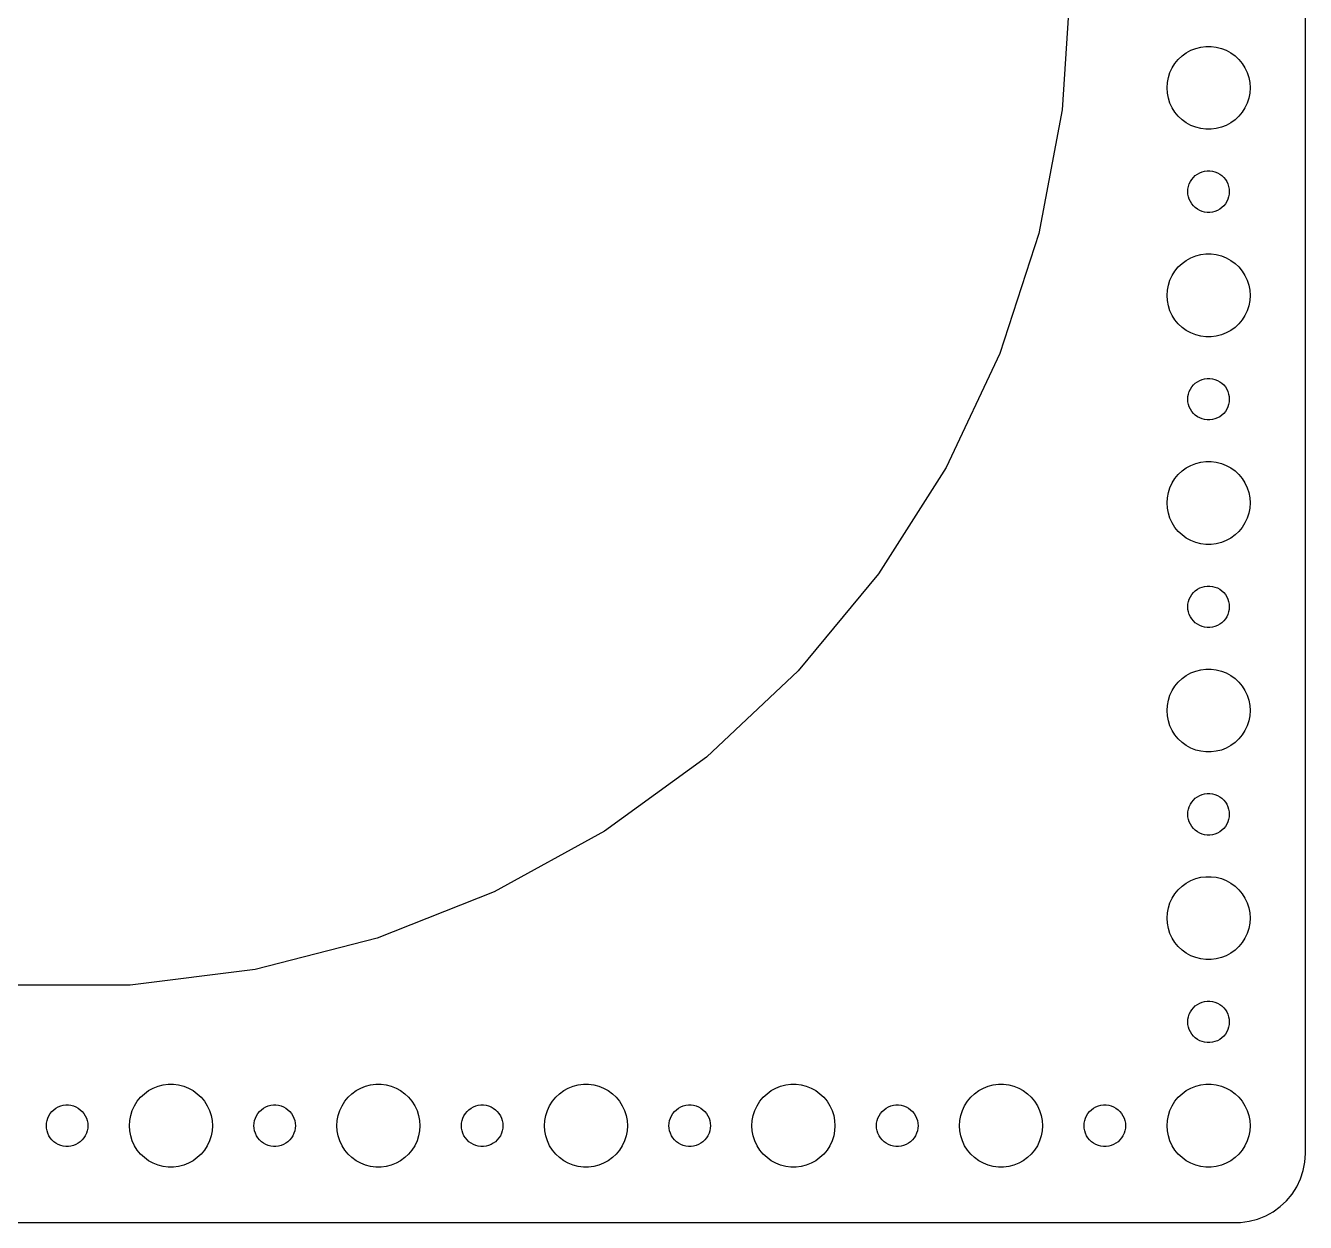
# Model space of a CAD drawing. Header units: metres. Extents: x -90 to 90, y -89 to 89.
# Drawn here: x -3 to 89.5, y -89.5 to -3 of the extents above; entities that cross this region are included whole.
import ezdxf

# ---------------------------------------------------------------- set-up
doc = ezdxf.new("R2010")
doc.units = ezdxf.units.M

msp = doc.modelspace()

# ---------------------------------------------------------------- linework, layer by layer
for p, q in [((89.5, -84.5), (89.5, 84.5)), ((72.5, 0), (71.9283, -9.08665)), ((81.573, -4.64682), (81.9379, -4.55313)), ((81.9379, -4.55313), (82.3116, -4.50591)), ((82.3116, -4.50591), (82.6884, -4.50591)), ((82.6884, -4.50591), (83.0621, -4.55313)), ((83.0621, -4.55313), (83.427, -4.64682)), ((80.073, -5.73663), (80.3131, -5.44635)), ((80.3131, -5.44635), (80.5877, -5.18845)), ((80.5877, -5.18845), (80.8925, -4.96701)), ((80.8925, -4.96701), (81.2227, -4.78551)), ((81.2227, -4.78551), (81.573, -4.64682)), ((83.427, -4.64682), (83.7773, -4.78551)), ((83.7773, -4.78551), (84.1075, -4.96701)), ((84.1075, -4.96701), (84.4123, -5.18845)), ((84.4123, -5.18845), (84.6869, -5.44635)), ((84.6869, -5.44635), (84.927, -5.73663)), ((79.5943, -6.75392), (79.7107, -6.39561)), ((79.7107, -6.39561), (79.8711, -6.05473)), ((79.8711, -6.05473), (80.073, -5.73663)), ((84.927, -5.73663), (85.1289, -6.05473)), ((85.1289, -6.05473), (85.2893, -6.39561)), ((85.2893, -6.39561), (85.4057, -6.75392)), ((79.5, -7.5), (79.5237, -7.12399)), ((79.5237, -7.12399), (79.5943, -6.75392)), ((85.4057, -6.75392), (85.4763, -7.12399)), ((85.4763, -7.12399), (85.5, -7.5)), ((79.5237, -7.87599), (79.5, -7.5)), ((79.5943, -8.24606), (79.5237, -7.87599)), ((79.7107, -8.60437), (79.5943, -8.24606)), ((85.4057, -8.24606), (85.2893, -8.60437)), ((85.4763, -7.87599), (85.4057, -8.24606)), ((85.5, -7.5), (85.4763, -7.87599)), ((71.9283, -9.08665), (70.2223, -18.03)), ((79.8711, -8.94525), (79.7107, -8.60437)), ((80.073, -9.26335), (79.8711, -8.94525)), ((85.1289, -8.94525), (84.927, -9.26335)), ((85.2893, -8.60437), (85.1289, -8.94525)), ((80.3131, -9.55363), (80.073, -9.26335)), ((80.5877, -9.81154), (80.3131, -9.55363)), ((80.8925, -10.033), (80.5877, -9.81154)), ((81.2227, -10.2145), (80.8925, -10.033)), ((84.1075, -10.033), (83.7773, -10.2145)), ((84.4123, -9.81154), (84.1075, -10.033)), ((84.6869, -9.55363), (84.4123, -9.81154)), ((84.927, -9.26335), (84.6869, -9.55363)), ((81.573, -10.3532), (81.2227, -10.2145)), ((81.9379, -10.4469), (81.573, -10.3532)), ((82.3116, -10.4941), (81.9379, -10.4469)), ((82.6884, -10.4941), (82.3116, -10.4941)), ((83.0621, -10.4469), (82.6884, -10.4941)), ((83.427, -10.3532), (83.0621, -10.4469)), ((83.7773, -10.2145), (83.427, -10.3532)), ((81.4065, -13.9732), (81.5439, -13.8442)), ((81.5439, -13.8442), (81.6963, -13.7335)), ((81.6963, -13.7335), (81.8613, -13.6427)), ((81.8613, -13.6427), (82.0365, -13.5734)), ((82.0365, -13.5734), (82.2189, -13.5266)), ((82.2189, -13.5266), (82.4058, -13.5029)), ((82.4058, -13.5029), (82.5942, -13.5029)), ((82.5942, -13.5029), (82.7811, -13.5266)), ((82.7811, -13.5266), (82.9635, -13.5734)), ((82.9635, -13.5734), (83.1387, -13.6427)), ((83.1387, -13.6427), (83.3037, -13.7335)), ((83.3037, -13.7335), (83.4561, -13.8442)), ((83.4561, -13.8442), (83.5934, -13.9732)), ((81.0118, -14.812), (81.0471, -14.627)), ((81.0471, -14.627), (81.1053, -14.4478)), ((81.1053, -14.4478), (81.1855, -14.2774)), ((81.1855, -14.2774), (81.2865, -14.1183)), ((81.2865, -14.1183), (81.4065, -13.9732)), ((83.5934, -13.9732), (83.7135, -14.1183)), ((83.7135, -14.1183), (83.8145, -14.2774)), ((83.8145, -14.2774), (83.8947, -14.4478)), ((83.8947, -14.4478), (83.9529, -14.627)), ((83.9529, -14.627), (83.9882, -14.812)), ((81, -15), (81.0118, -14.812)), ((81.0118, -15.188), (81, -15)), ((81.0471, -15.373), (81.0118, -15.188)), ((81.1053, -15.5522), (81.0471, -15.373)), ((81.1855, -15.7226), (81.1053, -15.5522)), ((81.2865, -15.8817), (81.1855, -15.7226)), ((83.8145, -15.7226), (83.7135, -15.8817)), ((83.8947, -15.5522), (83.8145, -15.7226)), ((83.9529, -15.373), (83.8947, -15.5522)), ((83.9882, -15.188), (83.9529, -15.373)), ((83.9882, -14.812), (84, -15)), ((84, -15), (83.9882, -15.188)), ((81.4065, -16.0268), (81.2865, -15.8817)), ((81.5439, -16.1558), (81.4065, -16.0268)), ((81.6963, -16.2665), (81.5439, -16.1558)), ((81.8613, -16.3572), (81.6963, -16.2665)), ((82.0365, -16.4266), (81.8613, -16.3572)), ((82.2189, -16.4734), (82.0365, -16.4266)), ((82.4058, -16.497), (82.2189, -16.4734)), ((82.5942, -16.497), (82.4058, -16.497)), ((82.7811, -16.4734), (82.5942, -16.497)), ((82.9635, -16.4266), (82.7811, -16.4734)), ((83.1387, -16.3572), (82.9635, -16.4266)), ((83.3037, -16.2665), (83.1387, -16.3572)), ((83.4561, -16.1558), (83.3037, -16.2665)), ((83.5934, -16.0268), (83.4561, -16.1558)), ((83.7135, -15.8817), (83.5934, -16.0268)), ((70.2223, -18.03), (67.4088, -26.689)), ((80.3131, -20.4464), (80.5877, -20.1884)), ((80.5877, -20.1884), (80.8925, -19.967)), ((80.8925, -19.967), (81.2227, -19.7855)), ((81.2227, -19.7855), (81.573, -19.6468)), ((81.573, -19.6468), (81.9379, -19.5531)), ((81.9379, -19.5531), (82.3116, -19.5059)), ((82.3116, -19.5059), (82.6884, -19.5059)), ((82.6884, -19.5059), (83.0621, -19.5531)), ((83.0621, -19.5531), (83.427, -19.6468)), ((83.427, -19.6468), (83.7773, -19.7855)), ((83.7773, -19.7855), (84.1075, -19.967)), ((84.1075, -19.967), (84.4123, -20.1884)), ((84.4123, -20.1884), (84.6869, -20.4464)), ((79.7107, -21.3956), (79.8711, -21.0547)), ((79.8711, -21.0547), (80.073, -20.7366)), ((80.073, -20.7366), (80.3131, -20.4464)), ((84.6869, -20.4464), (84.927, -20.7366)), ((84.927, -20.7366), (85.1289, -21.0547)), ((85.1289, -21.0547), (85.2893, -21.3956)), ((79.5, -22.5), (79.5237, -22.124)), ((79.5237, -22.124), (79.5943, -21.7539)), ((79.5943, -21.7539), (79.7107, -21.3956)), ((85.2893, -21.3956), (85.4057, -21.7539)), ((85.4057, -21.7539), (85.4763, -22.124)), ((85.4763, -22.124), (85.5, -22.5)), ((79.5237, -22.876), (79.5, -22.5)), ((79.5943, -23.2461), (79.5237, -22.876)), ((85.4763, -22.876), (85.4057, -23.2461)), ((85.5, -22.5), (85.4763, -22.876)), ((79.7107, -23.6044), (79.5943, -23.2461)), ((79.8711, -23.9453), (79.7107, -23.6044)), ((80.073, -24.2634), (79.8711, -23.9453)), ((85.1289, -23.9453), (84.927, -24.2634)), ((85.2893, -23.6044), (85.1289, -23.9453)), ((85.4057, -23.2461), (85.2893, -23.6044)), ((80.3131, -24.5536), (80.073, -24.2634)), ((80.5877, -24.8115), (80.3131, -24.5536)), ((80.8925, -25.033), (80.5877, -24.8115)), ((84.4123, -24.8115), (84.1075, -25.033)), ((84.6869, -24.5536), (84.4123, -24.8115)), ((84.927, -24.2634), (84.6869, -24.5536)), ((81.2227, -25.2145), (80.8925, -25.033)), ((81.573, -25.3532), (81.2227, -25.2145)), ((81.9379, -25.4469), (81.573, -25.3532)), ((82.3116, -25.4941), (81.9379, -25.4469)), ((82.6884, -25.4941), (82.3116, -25.4941)), ((83.0621, -25.4469), (82.6884, -25.4941)), ((83.427, -25.3532), (83.0621, -25.4469)), ((83.7773, -25.2145), (83.427, -25.3532)), ((84.1075, -25.033), (83.7773, -25.2145)), ((67.4088, -26.689), (63.5322, -34.9271)), ((81.6963, -28.7335), (81.8613, -28.6427)), ((81.8613, -28.6427), (82.0365, -28.5734)), ((82.0365, -28.5734), (82.2189, -28.5266)), ((82.2189, -28.5266), (82.4058, -28.503)), ((82.4058, -28.503), (82.5942, -28.503)), ((82.5942, -28.503), (82.7811, -28.5266)), ((82.7811, -28.5266), (82.9635, -28.5734)), ((82.9635, -28.5734), (83.1387, -28.6427)), ((83.1387, -28.6427), (83.3037, -28.7335)), ((81.0471, -29.627), (81.1053, -29.4478)), ((81.1053, -29.4478), (81.1855, -29.2774)), ((81.1855, -29.2774), (81.2865, -29.1183)), ((81.2865, -29.1183), (81.4065, -28.9732)), ((81.4065, -28.9732), (81.5439, -28.8442)), ((81.5439, -28.8442), (81.6963, -28.7335)), ((83.3037, -28.7335), (83.4561, -28.8442)), ((83.4561, -28.8442), (83.5934, -28.9732)), ((83.5934, -28.9732), (83.7135, -29.1183)), ((83.7135, -29.1183), (83.8145, -29.2774)), ((83.8145, -29.2774), (83.8947, -29.4478)), ((83.8947, -29.4478), (83.9529, -29.627)), ((81, -30), (81.0118, -29.812)), ((81.0118, -30.188), (81, -30)), ((81.0118, -29.812), (81.0471, -29.627)), ((81.0471, -30.373), (81.0118, -30.188)), ((81.1053, -30.5522), (81.0471, -30.373)), ((83.9529, -30.373), (83.8947, -30.5522)), ((83.9529, -29.627), (83.9882, -29.812)), ((83.9882, -30.188), (83.9529, -30.373)), ((83.9882, -29.812), (84, -30)), ((84, -30), (83.9882, -30.188)), ((81.1855, -30.7226), (81.1053, -30.5522)), ((81.2865, -30.8817), (81.1855, -30.7226)), ((81.4065, -31.0268), (81.2865, -30.8817)), ((81.5439, -31.1558), (81.4065, -31.0268)), ((81.6963, -31.2665), (81.5439, -31.1558)), ((81.8613, -31.3572), (81.6963, -31.2665)), ((82.0365, -31.4266), (81.8613, -31.3572)), ((82.2189, -31.4734), (82.0365, -31.4266)), ((82.9635, -31.4266), (82.7811, -31.4734)), ((83.1387, -31.3572), (82.9635, -31.4266)), ((83.3037, -31.2665), (83.1387, -31.3572)), ((83.4561, -31.1558), (83.3037, -31.2665)), ((83.5934, -31.0268), (83.4561, -31.1558)), ((83.7135, -30.8817), (83.5934, -31.0268)), ((83.8145, -30.7226), (83.7135, -30.8817)), ((83.8947, -30.5522), (83.8145, -30.7226)), ((82.4058, -31.497), (82.2189, -31.4734)), ((82.5942, -31.497), (82.4058, -31.497)), ((82.7811, -31.4734), (82.5942, -31.497)), ((63.5322, -34.9271), (58.6537, -42.6144)), ((80.5877, -35.1885), (80.8925, -34.967)), ((80.8925, -34.967), (81.2227, -34.7855)), ((81.2227, -34.7855), (81.573, -34.6468)), ((81.573, -34.6468), (81.9379, -34.5531)), ((81.9379, -34.5531), (82.3116, -34.5059)), ((82.3116, -34.5059), (82.6884, -34.5059)), ((82.6884, -34.5059), (83.0621, -34.5531)), ((83.0621, -34.5531), (83.427, -34.6468)), ((83.427, -34.6468), (83.7773, -34.7855)), ((83.7773, -34.7855), (84.1075, -34.967)), ((84.1075, -34.967), (84.4123, -35.1885)), ((79.7107, -36.3956), (79.8711, -36.0547)), ((79.8711, -36.0547), (80.073, -35.7366)), ((80.073, -35.7366), (80.3131, -35.4464)), ((80.3131, -35.4464), (80.5877, -35.1885)), ((84.4123, -35.1885), (84.6869, -35.4464)), ((84.6869, -35.4464), (84.927, -35.7366)), ((84.927, -35.7366), (85.1289, -36.0547)), ((85.1289, -36.0547), (85.2893, -36.3956)), ((79.5237, -37.124), (79.5943, -36.7539)), ((79.5943, -36.7539), (79.7107, -36.3956)), ((85.2893, -36.3956), (85.4057, -36.7539)), ((85.4057, -36.7539), (85.4763, -37.124)), ((79.5, -37.5), (79.5237, -37.124)), ((79.5237, -37.876), (79.5, -37.5)), ((79.5943, -38.2461), (79.5237, -37.876)), ((85.4763, -37.876), (85.4057, -38.2461)), ((85.4763, -37.124), (85.5, -37.5)), ((85.5, -37.5), (85.4763, -37.876)), ((79.7107, -38.6044), (79.5943, -38.2461)), ((79.8711, -38.9453), (79.7107, -38.6044)), ((85.2893, -38.6044), (85.1289, -38.9453)), ((85.4057, -38.2461), (85.2893, -38.6044)), ((80.073, -39.2634), (79.8711, -38.9453)), ((80.3131, -39.5536), (80.073, -39.2634)), ((80.5877, -39.8115), (80.3131, -39.5536)), ((84.6869, -39.5536), (84.4123, -39.8115)), ((84.927, -39.2634), (84.6869, -39.5536)), ((85.1289, -38.9453), (84.927, -39.2634)), ((80.8925, -40.033), (80.5877, -39.8115)), ((81.2227, -40.2145), (80.8925, -40.033)), ((81.573, -40.3532), (81.2227, -40.2145)), ((81.9379, -40.4469), (81.573, -40.3532)), ((82.3116, -40.4941), (81.9379, -40.4469)), ((82.6884, -40.4941), (82.3116, -40.4941)), ((83.0621, -40.4469), (82.6884, -40.4941)), ((83.427, -40.3532), (83.0621, -40.4469)), ((83.7773, -40.2145), (83.427, -40.3532)), ((84.1075, -40.033), (83.7773, -40.2145)), ((84.4123, -39.8115), (84.1075, -40.033)), ((58.6537, -42.6144), (52.8502, -49.6297)), ((81.1053, -44.4478), (81.1855, -44.2774)), ((81.1855, -44.2774), (81.2865, -44.1183)), ((81.2865, -44.1183), (81.4065, -43.9732)), ((81.4065, -43.9732), (81.5439, -43.8442)), ((81.5439, -43.8442), (81.6963, -43.7335)), ((81.6963, -43.7335), (81.8613, -43.6428)), ((81.8613, -43.6428), (82.0365, -43.5734)), ((82.0365, -43.5734), (82.2189, -43.5266)), ((82.2189, -43.5266), (82.4058, -43.503)), ((82.4058, -43.503), (82.5942, -43.503)), ((82.5942, -43.503), (82.7811, -43.5266)), ((82.7811, -43.5266), (82.9635, -43.5734)), ((82.9635, -43.5734), (83.1387, -43.6428)), ((83.1387, -43.6428), (83.3037, -43.7335)), ((83.3037, -43.7335), (83.4561, -43.8442)), ((83.4561, -43.8442), (83.5934, -43.9732)), ((83.5934, -43.9732), (83.7135, -44.1183)), ((83.7135, -44.1183), (83.8145, -44.2774)), ((83.8145, -44.2774), (83.8947, -44.4478)), ((81, -45), (81.0118, -44.812)), ((81.0118, -45.188), (81, -45)), ((81.0118, -44.812), (81.0471, -44.627)), ((81.0471, -45.373), (81.0118, -45.188)), ((81.0471, -44.627), (81.1053, -44.4478)), ((83.8947, -44.4478), (83.9529, -44.627)), ((83.9529, -44.627), (83.9882, -44.812)), ((83.9882, -45.188), (83.9529, -45.373)), ((83.9882, -44.812), (84, -45)), ((84, -45), (83.9882, -45.188)), ((81.1053, -45.5522), (81.0471, -45.373)), ((81.1855, -45.7226), (81.1053, -45.5522)), ((81.2865, -45.8817), (81.1855, -45.7226)), ((81.4065, -46.0268), (81.2865, -45.8817)), ((81.5439, -46.1558), (81.4065, -46.0268)), ((81.6963, -46.2665), (81.5439, -46.1558)), ((83.4561, -46.1558), (83.3037, -46.2665)), ((83.5934, -46.0268), (83.4561, -46.1558)), ((83.7135, -45.8817), (83.5934, -46.0268)), ((83.8145, -45.7226), (83.7135, -45.8817)), ((83.8947, -45.5522), (83.8145, -45.7226)), ((83.9529, -45.373), (83.8947, -45.5522)), ((81.8613, -46.3572), (81.6963, -46.2665)), ((82.0365, -46.4266), (81.8613, -46.3572)), ((82.2189, -46.4734), (82.0365, -46.4266)), ((82.4058, -46.497), (82.2189, -46.4734)), ((82.5942, -46.497), (82.4058, -46.497)), ((82.7811, -46.4734), (82.5942, -46.497)), ((82.9635, -46.4266), (82.7811, -46.4734)), ((83.1387, -46.3572), (82.9635, -46.4266)), ((83.3037, -46.2665), (83.1387, -46.3572)), ((52.8502, -49.6297), (46.2132, -55.8622)), ((80.8925, -49.967), (81.2227, -49.7855)), ((81.2227, -49.7855), (81.573, -49.6468)), ((81.573, -49.6468), (81.9379, -49.5531)), ((81.9379, -49.5531), (82.3116, -49.5059)), ((82.3116, -49.5059), (82.6884, -49.5059)), ((82.6884, -49.5059), (83.0621, -49.5531)), ((83.0621, -49.5531), (83.427, -49.6468)), ((83.427, -49.6468), (83.7773, -49.7855)), ((83.7773, -49.7855), (84.1075, -49.967)), ((79.8711, -51.0547), (80.073, -50.7366)), ((80.073, -50.7366), (80.3131, -50.4464)), ((80.3131, -50.4464), (80.5877, -50.1885)), ((80.5877, -50.1885), (80.8925, -49.967)), ((84.1075, -49.967), (84.4123, -50.1885)), ((84.4123, -50.1885), (84.6869, -50.4464)), ((84.6869, -50.4464), (84.927, -50.7366)), ((84.927, -50.7366), (85.1289, -51.0547)), ((79.5237, -52.124), (79.5943, -51.7539)), ((79.5943, -51.7539), (79.7107, -51.3956)), ((79.7107, -51.3956), (79.8711, -51.0547)), ((85.1289, -51.0547), (85.2893, -51.3956)), ((85.2893, -51.3956), (85.4057, -51.7539)), ((85.4057, -51.7539), (85.4763, -52.124)), ((79.5, -52.5), (79.5237, -52.124)), ((79.5237, -52.876), (79.5, -52.5)), ((85.4763, -52.124), (85.5, -52.5)), ((85.5, -52.5), (85.4763, -52.876)), ((79.5943, -53.2461), (79.5237, -52.876)), ((79.7107, -53.6044), (79.5943, -53.2461)), ((79.8711, -53.9453), (79.7107, -53.6044)), ((85.2893, -53.6044), (85.1289, -53.9453)), ((85.4057, -53.2461), (85.2893, -53.6044)), ((85.4763, -52.876), (85.4057, -53.2461)), ((80.073, -54.2634), (79.8711, -53.9453)), ((80.3131, -54.5536), (80.073, -54.2634)), ((80.5877, -54.8115), (80.3131, -54.5536)), ((84.6869, -54.5536), (84.4123, -54.8115)), ((84.927, -54.2634), (84.6869, -54.5536)), ((85.1289, -53.9453), (84.927, -54.2634)), ((80.8925, -55.033), (80.5877, -54.8115)), ((81.2227, -55.2145), (80.8925, -55.033)), ((81.573, -55.3532), (81.2227, -55.2145)), ((81.9379, -55.4469), (81.573, -55.3532)), ((82.3116, -55.4941), (81.9379, -55.4469)), ((82.6884, -55.4941), (82.3116, -55.4941)), ((83.0621, -55.4469), (82.6884, -55.4941)), ((83.427, -55.3532), (83.0621, -55.4469)), ((83.7773, -55.2145), (83.427, -55.3532)), ((84.1075, -55.033), (83.7773, -55.2145)), ((84.4123, -54.8115), (84.1075, -55.033)), ((46.2132, -55.8622), (38.8474, -61.2138)), ((81.1855, -59.2774), (81.2865, -59.1183)), ((81.2865, -59.1183), (81.4065, -58.9732)), ((81.4065, -58.9732), (81.5439, -58.8442)), ((81.5439, -58.8442), (81.6963, -58.7335)), ((81.6963, -58.7335), (81.8613, -58.6428)), ((81.8613, -58.6428), (82.0365, -58.5734)), ((82.0365, -58.5734), (82.2189, -58.5266)), ((82.2189, -58.5266), (82.4058, -58.503)), ((82.4058, -58.503), (82.5942, -58.503)), ((82.5942, -58.503), (82.7811, -58.5266)), ((82.7811, -58.5266), (82.9635, -58.5734)), ((82.9635, -58.5734), (83.1387, -58.6428)), ((83.1387, -58.6428), (83.3037, -58.7335)), ((83.3037, -58.7335), (83.4561, -58.8442)), ((83.4561, -58.8442), (83.5934, -58.9732)), ((83.5934, -58.9732), (83.7135, -59.1183)), ((83.7135, -59.1183), (83.8145, -59.2774)), ((81, -60), (81.0118, -59.812)), ((81.0118, -60.188), (81, -60)), ((81.0118, -59.812), (81.0471, -59.627)), ((81.0471, -59.627), (81.1053, -59.4478)), ((81.1053, -59.4478), (81.1855, -59.2774)), ((83.8145, -59.2774), (83.8947, -59.4478)), ((83.8947, -59.4478), (83.9529, -59.627)), ((83.9529, -59.627), (83.9882, -59.812)), ((83.9882, -59.812), (84, -60)), ((84, -60), (83.9882, -60.188)), ((81.0471, -60.373), (81.0118, -60.188)), ((81.1053, -60.5522), (81.0471, -60.373)), ((81.1855, -60.7226), (81.1053, -60.5522)), ((81.2865, -60.8817), (81.1855, -60.7226)), ((81.4065, -61.0268), (81.2865, -60.8817)), ((81.5439, -61.1558), (81.4065, -61.0268)), ((83.5934, -61.0268), (83.4561, -61.1558)), ((83.7135, -60.8817), (83.5934, -61.0268)), ((83.8145, -60.7226), (83.7135, -60.8817)), ((83.8947, -60.5522), (83.8145, -60.7226)), ((83.9529, -60.373), (83.8947, -60.5522)), ((83.9882, -60.188), (83.9529, -60.373)), ((38.8474, -61.2138), (30.869, -65.6)), ((81.6963, -61.2665), (81.5439, -61.1558)), ((81.8613, -61.3572), (81.6963, -61.2665)), ((82.0365, -61.4266), (81.8613, -61.3572)), ((82.2189, -61.4734), (82.0365, -61.4266)), ((82.4058, -61.497), (82.2189, -61.4734)), ((82.5942, -61.497), (82.4058, -61.497)), ((82.7811, -61.4734), (82.5942, -61.497)), ((82.9635, -61.4266), (82.7811, -61.4734)), ((83.1387, -61.3572), (82.9635, -61.4266)), ((83.3037, -61.2665), (83.1387, -61.3572)), ((83.4561, -61.1558), (83.3037, -61.2665)), ((81.2227, -64.7855), (81.573, -64.6468)), ((81.573, -64.6468), (81.9379, -64.5531)), ((81.9379, -64.5531), (82.3116, -64.5059)), ((82.3116, -64.5059), (82.6884, -64.5059)), ((82.6884, -64.5059), (83.0621, -64.5531)), ((83.0621, -64.5531), (83.427, -64.6468)), ((83.427, -64.6468), (83.7773, -64.7855)), ((30.869, -65.6), (22.4037, -68.9516)), ((80.073, -65.7366), (80.3131, -65.4464)), ((80.3131, -65.4464), (80.5877, -65.1885)), ((80.5877, -65.1885), (80.8925, -64.967)), ((80.8925, -64.967), (81.2227, -64.7855)), ((83.7773, -64.7855), (84.1075, -64.967)), ((84.1075, -64.967), (84.4123, -65.1885)), ((84.4123, -65.1885), (84.6869, -65.4464)), ((84.6869, -65.4464), (84.927, -65.7366)), ((79.5943, -66.7539), (79.7107, -66.3956)), ((79.7107, -66.3956), (79.8711, -66.0547)), ((79.8711, -66.0547), (80.073, -65.7366)), ((84.927, -65.7366), (85.1289, -66.0547)), ((85.1289, -66.0547), (85.2893, -66.3956)), ((85.2893, -66.3956), (85.4057, -66.7539)), ((79.5, -67.5), (79.5237, -67.124)), ((79.5237, -67.876), (79.5, -67.5)), ((79.5237, -67.124), (79.5943, -66.7539)), ((85.4057, -66.7539), (85.4763, -67.124)), ((85.4763, -67.124), (85.5, -67.5)), ((85.5, -67.5), (85.4763, -67.876)), ((79.5943, -68.2461), (79.5237, -67.876)), ((79.7107, -68.6044), (79.5943, -68.2461)), ((85.4057, -68.2461), (85.2893, -68.6044)), ((85.4763, -67.876), (85.4057, -68.2461)), ((22.4037, -68.9516), (13.5851, -71.2158)), ((79.8711, -68.9453), (79.7107, -68.6044)), ((80.073, -69.2634), (79.8711, -68.9453)), ((80.3131, -69.5536), (80.073, -69.2634)), ((84.927, -69.2634), (84.6869, -69.5536)), ((85.1289, -68.9453), (84.927, -69.2634)), ((85.2893, -68.6044), (85.1289, -68.9453)), ((80.5877, -69.8115), (80.3131, -69.5536)), ((80.8925, -70.033), (80.5877, -69.8115)), ((81.2227, -70.2145), (80.8925, -70.033)), ((81.573, -70.3532), (81.2227, -70.2145)), ((83.7773, -70.2145), (83.427, -70.3532)), ((84.1075, -70.033), (83.7773, -70.2145)), ((84.4123, -69.8115), (84.1075, -70.033)), ((84.6869, -69.5536), (84.4123, -69.8115)), ((13.5851, -71.2158), (4.55231, -72.3569)), ((81.9379, -70.4469), (81.573, -70.3532)), ((82.3116, -70.4941), (81.9379, -70.4469)), ((82.6884, -70.4941), (82.3116, -70.4941)), ((83.0621, -70.4469), (82.6884, -70.4941)), ((83.427, -70.3532), (83.0621, -70.4469)), ((4.55231, -72.3569), (-4.55231, -72.3569)), ((81.2865, -74.1183), (81.4065, -73.9732)), ((81.4065, -73.9732), (81.5439, -73.8442)), ((81.5439, -73.8442), (81.6963, -73.7335)), ((81.6963, -73.7335), (81.8613, -73.6428)), ((81.8613, -73.6428), (82.0365, -73.5734)), ((82.0365, -73.5734), (82.2189, -73.5266)), ((82.2189, -73.5266), (82.4058, -73.503)), ((82.4058, -73.503), (82.5942, -73.503)), ((82.5942, -73.503), (82.7811, -73.5266)), ((82.7811, -73.5266), (82.9635, -73.5734)), ((82.9635, -73.5734), (83.1387, -73.6428)), ((83.1387, -73.6428), (83.3037, -73.7335)), ((83.3037, -73.7335), (83.4561, -73.8442)), ((83.4561, -73.8442), (83.5934, -73.9732)), ((83.5934, -73.9732), (83.7135, -74.1183)), ((81, -75), (81.0118, -74.812)), ((81.0118, -74.812), (81.0471, -74.627)), ((81.0471, -74.627), (81.1053, -74.4478)), ((81.1053, -74.4478), (81.1855, -74.2774)), ((81.1855, -74.2774), (81.2865, -74.1183)), ((83.7135, -74.1183), (83.8145, -74.2774)), ((83.8145, -74.2774), (83.8947, -74.4478)), ((83.8947, -74.4478), (83.9529, -74.627)), ((83.9529, -74.627), (83.9882, -74.812)), ((83.9882, -74.812), (84, -75)), ((81.0118, -75.188), (81, -75)), ((81.0471, -75.373), (81.0118, -75.188)), ((81.1053, -75.5522), (81.0471, -75.373)), ((81.1855, -75.7226), (81.1053, -75.5522)), ((81.2865, -75.8817), (81.1855, -75.7226)), ((83.8145, -75.7226), (83.7135, -75.8817)), ((83.8947, -75.5522), (83.8145, -75.7226)), ((83.9529, -75.373), (83.8947, -75.5522)), ((83.9882, -75.188), (83.9529, -75.373)), ((84, -75), (83.9882, -75.188)), ((81.4065, -76.0268), (81.2865, -75.8817)), ((81.5439, -76.1558), (81.4065, -76.0268)), ((81.6963, -76.2665), (81.5439, -76.1558)), ((81.8613, -76.3572), (81.6963, -76.2665)), ((82.0365, -76.4266), (81.8613, -76.3572)), ((82.2189, -76.4734), (82.0365, -76.4266)), ((82.4058, -76.497), (82.2189, -76.4734)), ((82.5942, -76.497), (82.4058, -76.497)), ((82.7811, -76.4734), (82.5942, -76.497)), ((82.9635, -76.4266), (82.7811, -76.4734)), ((83.1387, -76.3572), (82.9635, -76.4266)), ((83.3037, -76.2665), (83.1387, -76.3572)), ((83.4561, -76.1558), (83.3037, -76.2665)), ((83.5934, -76.0268), (83.4561, -76.1558)), ((83.7135, -75.8817), (83.5934, -76.0268)), ((6.93785, -79.5531), (7.31161, -79.5059)), ((7.31161, -79.5059), (7.68837, -79.5059)), ((7.68837, -79.5059), (8.06213, -79.5531)), ((21.9379, -79.5531), (22.3116, -79.5059)), ((22.3116, -79.5059), (22.6884, -79.5059)), ((22.6884, -79.5059), (23.0621, -79.5531)), ((36.9379, -79.5531), (37.3116, -79.5059)), ((37.3116, -79.5059), (37.6884, -79.5059)), ((37.6884, -79.5059), (38.0621, -79.5531)), ((51.9379, -79.5531), (52.3116, -79.5059)), ((52.3116, -79.5059), (52.6884, -79.5059)), ((52.6884, -79.5059), (53.0621, -79.5531)), ((66.9379, -79.5531), (67.3116, -79.5059)), ((67.3116, -79.5059), (67.6884, -79.5059)), ((67.6884, -79.5059), (68.0621, -79.5531)), ((81.9379, -79.5531), (82.3116, -79.5059)), ((82.3116, -79.5059), (82.6884, -79.5059)), ((82.6884, -79.5059), (83.0621, -79.5531)), ((5.07294, -80.7366), (5.31308, -80.4464)), ((5.31308, -80.4464), (5.58772, -80.1885)), ((5.58772, -80.1885), (5.89252, -79.967)), ((5.89252, -79.967), (6.22266, -79.7855)), ((6.22266, -79.7855), (6.57294, -79.6468)), ((6.57294, -79.6468), (6.93785, -79.5531)), ((8.06213, -79.5531), (8.42705, -79.6468)), ((8.42705, -79.6468), (8.77733, -79.7855)), ((8.77733, -79.7855), (9.10747, -79.967)), ((9.10747, -79.967), (9.41226, -80.1885)), ((9.41226, -80.1885), (9.6869, -80.4464)), ((9.6869, -80.4464), (9.92705, -80.7366)), ((20.0729, -80.7366), (20.3131, -80.4464)), ((20.3131, -80.4464), (20.5877, -80.1885)), ((20.5877, -80.1885), (20.8925, -79.967)), ((20.8925, -79.967), (21.2227, -79.7855)), ((21.2227, -79.7855), (21.5729, -79.6468)), ((21.5729, -79.6468), (21.9379, -79.5531)), ((23.0621, -79.5531), (23.427, -79.6468)), ((23.427, -79.6468), (23.7773, -79.7855)), ((23.7773, -79.7855), (24.1075, -79.967)), ((24.1075, -79.967), (24.4123, -80.1885)), ((24.4123, -80.1885), (24.6869, -80.4464)), ((24.6869, -80.4464), (24.927, -80.7366)), ((35.0729, -80.7366), (35.3131, -80.4464)), ((35.3131, -80.4464), (35.5877, -80.1885)), ((35.5877, -80.1885), (35.8925, -79.967)), ((35.8925, -79.967), (36.2227, -79.7855)), ((36.2227, -79.7855), (36.5729, -79.6468)), ((36.5729, -79.6468), (36.9379, -79.5531)), ((38.0621, -79.5531), (38.427, -79.6468)), ((38.427, -79.6468), (38.7773, -79.7855)), ((38.7773, -79.7855), (39.1075, -79.967)), ((39.1075, -79.967), (39.4123, -80.1885)), ((39.4123, -80.1885), (39.6869, -80.4464)), ((39.6869, -80.4464), (39.927, -80.7366)), ((50.0729, -80.7366), (50.3131, -80.4464)), ((50.3131, -80.4464), (50.5877, -80.1885)), ((50.5877, -80.1885), (50.8925, -79.967)), ((50.8925, -79.967), (51.2227, -79.7855)), ((51.2227, -79.7855), (51.5729, -79.6468)), ((51.5729, -79.6468), (51.9379, -79.5531)), ((53.0621, -79.5531), (53.427, -79.6468)), ((53.427, -79.6468), (53.7773, -79.7855)), ((53.7773, -79.7855), (54.1075, -79.967)), ((54.1075, -79.967), (54.4123, -80.1885)), ((54.4123, -80.1885), (54.6869, -80.4464)), ((54.6869, -80.4464), (54.927, -80.7366)), ((65.073, -80.7366), (65.3131, -80.4464)), ((65.3131, -80.4464), (65.5877, -80.1885)), ((65.5877, -80.1885), (65.8925, -79.967)), ((65.8925, -79.967), (66.2227, -79.7855)), ((66.2227, -79.7855), (66.573, -79.6468)), ((66.573, -79.6468), (66.9379, -79.5531)), ((68.0621, -79.5531), (68.427, -79.6468)), ((68.427, -79.6468), (68.7773, -79.7855)), ((68.7773, -79.7855), (69.1075, -79.967)), ((69.1075, -79.967), (69.4123, -80.1885)), ((69.4123, -80.1885), (69.6869, -80.4464)), ((69.6869, -80.4464), (69.927, -80.7366)), ((80.073, -80.7366), (80.3131, -80.4464)), ((80.3131, -80.4464), (80.5877, -80.1885)), ((80.5877, -80.1885), (80.8925, -79.967)), ((80.8925, -79.967), (81.2227, -79.7855)), ((81.2227, -79.7855), (81.573, -79.6468)), ((81.573, -79.6468), (81.9379, -79.5531)), ((83.0621, -79.5531), (83.427, -79.6468)), ((83.427, -79.6468), (83.7773, -79.7855)), ((83.7773, -79.7855), (84.1075, -79.967)), ((84.1075, -79.967), (84.4123, -80.1885)), ((84.4123, -80.1885), (84.6869, -80.4464)), ((84.6869, -80.4464), (84.927, -80.7366)), ((-1.09344, -81.4732), (-0.95613, -81.3442)), ((-0.95613, -81.3442), (-0.80373, -81.2335)), ((-0.80373, -81.2335), (-0.63866, -81.1428)), ((-0.63866, -81.1428), (-0.46352, -81.0734)), ((-0.46352, -81.0734), (-0.28107, -81.0266)), ((-0.28107, -81.0266), (-0.09418, -81.003)), ((-0.09418, -81.003), (0.09418, -81.003)), ((0.09418, -81.003), (0.28107, -81.0266)), ((0.28107, -81.0266), (0.46352, -81.0734)), ((0.46352, -81.0734), (0.63866, -81.1428)), ((0.63866, -81.1428), (0.80373, -81.2335)), ((0.80373, -81.2335), (0.95613, -81.3442)), ((0.95613, -81.3442), (1.09344, -81.4732)), ((4.59424, -81.7539), (4.71066, -81.3956)), ((4.71066, -81.3956), (4.87108, -81.0547)), ((4.87108, -81.0547), (5.07294, -80.7366)), ((9.92705, -80.7366), (10.1289, -81.0547)), ((10.1289, -81.0547), (10.2893, -81.3956)), ((10.2893, -81.3956), (10.4057, -81.7539)), ((13.9065, -81.4732), (14.0439, -81.3442)), ((14.0439, -81.3442), (14.1963, -81.2335)), ((14.1963, -81.2335), (14.3613, -81.1428)), ((14.3613, -81.1428), (14.5365, -81.0734)), ((14.5365, -81.0734), (14.7189, -81.0266)), ((14.7189, -81.0266), (14.9058, -81.003)), ((14.9058, -81.003), (15.0942, -81.003)), ((15.0942, -81.003), (15.2811, -81.0266)), ((15.2811, -81.0266), (15.4635, -81.0734)), ((15.4635, -81.0734), (15.6387, -81.1428)), ((15.6387, -81.1428), (15.8037, -81.2335)), ((15.8037, -81.2335), (15.9561, -81.3442)), ((15.9561, -81.3442), (16.0934, -81.4732)), ((19.5942, -81.7539), (19.7107, -81.3956)), ((19.7107, -81.3956), (19.8711, -81.0547)), ((19.8711, -81.0547), (20.0729, -80.7366)), ((24.927, -80.7366), (25.1289, -81.0547)), ((25.1289, -81.0547), (25.2893, -81.3956)), ((25.2893, -81.3956), (25.4057, -81.7539)), ((28.9065, -81.4732), (29.0439, -81.3442)), ((29.0439, -81.3442), (29.1963, -81.2335)), ((29.1963, -81.2335), (29.3613, -81.1428)), ((29.3613, -81.1428), (29.5365, -81.0734)), ((29.5365, -81.0734), (29.7189, -81.0266)), ((29.7189, -81.0266), (29.9058, -81.003)), ((29.9058, -81.003), (30.0942, -81.003)), ((30.0942, -81.003), (30.2811, -81.0266)), ((30.2811, -81.0266), (30.4635, -81.0734)), ((30.4635, -81.0734), (30.6387, -81.1428)), ((30.6387, -81.1428), (30.8037, -81.2335)), ((30.8037, -81.2335), (30.9561, -81.3442)), ((30.9561, -81.3442), (31.0934, -81.4732)), ((34.5942, -81.7539), (34.7107, -81.3956)), ((34.7107, -81.3956), (34.8711, -81.0547)), ((34.8711, -81.0547), (35.0729, -80.7366)), ((39.927, -80.7366), (40.1289, -81.0547)), ((40.1289, -81.0547), (40.2893, -81.3956)), ((40.2893, -81.3956), (40.4057, -81.7539)), ((43.9065, -81.4732), (44.0439, -81.3442)), ((44.0439, -81.3442), (44.1963, -81.2335)), ((44.1963, -81.2335), (44.3613, -81.1428)), ((44.3613, -81.1428), (44.5365, -81.0734)), ((44.5365, -81.0734), (44.7189, -81.0266)), ((44.7189, -81.0266), (44.9058, -81.003)), ((44.9058, -81.003), (45.0942, -81.003)), ((45.0942, -81.003), (45.2811, -81.0266)), ((45.2811, -81.0266), (45.4635, -81.0734)), ((45.4635, -81.0734), (45.6387, -81.1428)), ((45.6387, -81.1428), (45.8037, -81.2335)), ((45.8037, -81.2335), (45.9561, -81.3442)), ((45.9561, -81.3442), (46.0934, -81.4732)), ((49.5942, -81.7539), (49.7107, -81.3956)), ((49.7107, -81.3956), (49.8711, -81.0547)), ((49.8711, -81.0547), (50.0729, -80.7366)), ((54.927, -80.7366), (55.1289, -81.0547)), ((55.1289, -81.0547), (55.2893, -81.3956)), ((55.2893, -81.3956), (55.4057, -81.7539)), ((58.9065, -81.4732), (59.0439, -81.3442)), ((59.0439, -81.3442), (59.1963, -81.2335)), ((59.1963, -81.2335), (59.3613, -81.1428)), ((59.3613, -81.1428), (59.5365, -81.0734)), ((59.5365, -81.0734), (59.7189, -81.0266)), ((59.7189, -81.0266), (59.9058, -81.003)), ((59.9058, -81.003), (60.0942, -81.003)), ((60.0942, -81.003), (60.2811, -81.0266)), ((60.2811, -81.0266), (60.4635, -81.0734)), ((60.4635, -81.0734), (60.6387, -81.1428)), ((60.6387, -81.1428), (60.8037, -81.2335)), ((60.8037, -81.2335), (60.9561, -81.3442)), ((60.9561, -81.3442), (61.0934, -81.4732)), ((64.5943, -81.7539), (64.7107, -81.3956)), ((64.7107, -81.3956), (64.8711, -81.0547)), ((64.8711, -81.0547), (65.073, -80.7366)), ((69.927, -80.7366), (70.1289, -81.0547)), ((70.1289, -81.0547), (70.2893, -81.3956)), ((70.2893, -81.3956), (70.4057, -81.7539)), ((73.9065, -81.4732), (74.0439, -81.3442)), ((74.0439, -81.3442), (74.1963, -81.2335)), ((74.1963, -81.2335), (74.3613, -81.1428)), ((74.3613, -81.1428), (74.5365, -81.0734)), ((74.5365, -81.0734), (74.7189, -81.0266)), ((74.7189, -81.0266), (74.9058, -81.003)), ((74.9058, -81.003), (75.0942, -81.003)), ((75.0942, -81.003), (75.2811, -81.0266)), ((75.2811, -81.0266), (75.4635, -81.0734)), ((75.4635, -81.0734), (75.6387, -81.1428)), ((75.6387, -81.1428), (75.8037, -81.2335)), ((75.8037, -81.2335), (75.9561, -81.3442)), ((75.9561, -81.3442), (76.0934, -81.4732)), ((79.5943, -81.7539), (79.7107, -81.3956)), ((79.7107, -81.3956), (79.8711, -81.0547)), ((79.8711, -81.0547), (80.073, -80.7366)), ((84.927, -80.7366), (85.1289, -81.0547)), ((85.1289, -81.0547), (85.2893, -81.3956)), ((85.2893, -81.3956), (85.4057, -81.7539)), ((-1.5, -82.5), (-1.48816, -82.312)), ((-1.48816, -82.312), (-1.45287, -82.127)), ((-1.45287, -82.127), (-1.39465, -81.9478)), ((-1.39465, -81.9478), (-1.31445, -81.7774)), ((-1.31445, -81.7774), (-1.21352, -81.6183)), ((-1.21352, -81.6183), (-1.09344, -81.4732)), ((1.09344, -81.4732), (1.21352, -81.6183)), ((1.21352, -81.6183), (1.31445, -81.7774)), ((1.31445, -81.7774), (1.39465, -81.9478)), ((1.39465, -81.9478), (1.45287, -82.127)), ((1.45287, -82.127), (1.48816, -82.312)), ((1.48816, -82.312), (1.5, -82.5)), ((4.5, -82.5), (4.52365, -82.124)), ((4.52365, -82.124), (4.59424, -81.7539)), ((10.4057, -81.7539), (10.4763, -82.124)), ((10.4763, -82.124), (10.5, -82.5)), ((13.5, -82.5), (13.5118, -82.312)), ((13.5118, -82.312), (13.5471, -82.127)), ((13.5471, -82.127), (13.6053, -81.9478)), ((13.6053, -81.9478), (13.6855, -81.7774)), ((13.6855, -81.7774), (13.7865, -81.6183)), ((13.7865, -81.6183), (13.9065, -81.4732)), ((16.0934, -81.4732), (16.2135, -81.6183)), ((16.2135, -81.6183), (16.3145, -81.7774)), ((16.3145, -81.7774), (16.3947, -81.9478)), ((16.3947, -81.9478), (16.4529, -82.127)), ((16.4529, -82.127), (16.4882, -82.312)), ((16.4882, -82.312), (16.5, -82.5)), ((19.5, -82.5), (19.5237, -82.124)), ((19.5237, -82.124), (19.5942, -81.7539)), ((25.4057, -81.7539), (25.4763, -82.124)), ((25.4763, -82.124), (25.5, -82.5)), ((28.5, -82.5), (28.5118, -82.312)), ((28.5118, -82.312), (28.5471, -82.127)), ((28.5471, -82.127), (28.6053, -81.9478)), ((28.6053, -81.9478), (28.6855, -81.7774)), ((28.6855, -81.7774), (28.7865, -81.6183)), ((28.7865, -81.6183), (28.9065, -81.4732)), ((31.0934, -81.4732), (31.2135, -81.6183)), ((31.2135, -81.6183), (31.3145, -81.7774)), ((31.3145, -81.7774), (31.3947, -81.9478)), ((31.3947, -81.9478), (31.4529, -82.127)), ((31.4529, -82.127), (31.4882, -82.312)), ((31.4882, -82.312), (31.5, -82.5)), ((34.5, -82.5), (34.5237, -82.124)), ((34.5237, -82.124), (34.5942, -81.7539)), ((40.4057, -81.7539), (40.4763, -82.124)), ((40.4763, -82.124), (40.5, -82.5)), ((43.5, -82.5), (43.5118, -82.312)), ((43.5118, -82.312), (43.5471, -82.127)), ((43.5471, -82.127), (43.6053, -81.9478)), ((43.6053, -81.9478), (43.6855, -81.7774)), ((43.6855, -81.7774), (43.7865, -81.6183)), ((43.7865, -81.6183), (43.9065, -81.4732)), ((46.0934, -81.4732), (46.2135, -81.6183)), ((46.2135, -81.6183), (46.3145, -81.7774)), ((46.3145, -81.7774), (46.3947, -81.9478)), ((46.3947, -81.9478), (46.4529, -82.127)), ((46.4529, -82.127), (46.4882, -82.312)), ((46.4882, -82.312), (46.5, -82.5)), ((49.5, -82.5), (49.5237, -82.124)), ((49.5237, -82.124), (49.5942, -81.7539)), ((55.4057, -81.7539), (55.4763, -82.124)), ((55.4763, -82.124), (55.5, -82.5)), ((58.5, -82.5), (58.5118, -82.312)), ((58.5118, -82.312), (58.5471, -82.127)), ((58.5471, -82.127), (58.6053, -81.9478)), ((58.6053, -81.9478), (58.6855, -81.7774)), ((58.6855, -81.7774), (58.7865, -81.6183)), ((58.7865, -81.6183), (58.9065, -81.4732)), ((61.0934, -81.4732), (61.2135, -81.6183)), ((61.2135, -81.6183), (61.3145, -81.7774)), ((61.3145, -81.7774), (61.3947, -81.9478)), ((61.3947, -81.9478), (61.4529, -82.127)), ((61.4529, -82.127), (61.4882, -82.312)), ((61.4882, -82.312), (61.5, -82.5)), ((64.5, -82.5), (64.5237, -82.124)), ((64.5237, -82.124), (64.5943, -81.7539)), ((70.4057, -81.7539), (70.4763, -82.124)), ((70.4763, -82.124), (70.5, -82.5)), ((73.5, -82.5), (73.5118, -82.312)), ((73.5118, -82.312), (73.5471, -82.127)), ((73.5471, -82.127), (73.6053, -81.9478)), ((73.6053, -81.9478), (73.6855, -81.7774)), ((73.6855, -81.7774), (73.7865, -81.6183)), ((73.7865, -81.6183), (73.9065, -81.4732)), ((76.0934, -81.4732), (76.2135, -81.6183)), ((76.2135, -81.6183), (76.3145, -81.7774)), ((76.3145, -81.7774), (76.3947, -81.9478)), ((76.3947, -81.9478), (76.4529, -82.127)), ((76.4529, -82.127), (76.4882, -82.312)), ((76.4882, -82.312), (76.5, -82.5)), ((79.5, -82.5), (79.5237, -82.124)), ((79.5237, -82.124), (79.5943, -81.7539)), ((85.4057, -81.7539), (85.4763, -82.124)), ((85.4763, -82.124), (85.5, -82.5)), ((-1.48816, -82.688), (-1.5, -82.5)), ((-1.45287, -82.873), (-1.48816, -82.688)), ((-1.39465, -83.0522), (-1.45287, -82.873)), ((-1.31445, -83.2226), (-1.39465, -83.0522)), ((-1.21352, -83.3817), (-1.31445, -83.2226)), ((1.31445, -83.2226), (1.21352, -83.3817)), ((1.39465, -83.0522), (1.31445, -83.2226)), ((1.45287, -82.873), (1.39465, -83.0522)), ((1.48816, -82.688), (1.45287, -82.873)), ((1.5, -82.5), (1.48816, -82.688)), ((4.52365, -82.876), (4.5, -82.5)), ((4.59424, -83.2461), (4.52365, -82.876)), ((4.71066, -83.6044), (4.59424, -83.2461)), ((10.4057, -83.2461), (10.2893, -83.6044)), ((10.4763, -82.876), (10.4057, -83.2461)), ((10.5, -82.5), (10.4763, -82.876)), ((13.5118, -82.688), (13.5, -82.5)), ((13.5471, -82.873), (13.5118, -82.688)), ((13.6053, -83.0522), (13.5471, -82.873)), ((13.6855, -83.2226), (13.6053, -83.0522)), ((13.7865, -83.3817), (13.6855, -83.2226)), ((16.3145, -83.2226), (16.2135, -83.3817)), ((16.3947, -83.0522), (16.3145, -83.2226)), ((16.4529, -82.873), (16.3947, -83.0522)), ((16.4882, -82.688), (16.4529, -82.873)), ((16.5, -82.5), (16.4882, -82.688)), ((19.5237, -82.876), (19.5, -82.5)), ((19.5942, -83.2461), (19.5237, -82.876)), ((19.7107, -83.6044), (19.5942, -83.2461)), ((25.4057, -83.2461), (25.2893, -83.6044)), ((25.4763, -82.876), (25.4057, -83.2461)), ((25.5, -82.5), (25.4763, -82.876)), ((28.5118, -82.688), (28.5, -82.5)), ((28.5471, -82.873), (28.5118, -82.688)), ((28.6053, -83.0522), (28.5471, -82.873)), ((28.6855, -83.2226), (28.6053, -83.0522)), ((28.7865, -83.3817), (28.6855, -83.2226)), ((31.3145, -83.2226), (31.2135, -83.3817)), ((31.3947, -83.0522), (31.3145, -83.2226)), ((31.4529, -82.873), (31.3947, -83.0522)), ((31.4882, -82.688), (31.4529, -82.873)), ((31.5, -82.5), (31.4882, -82.688)), ((34.5237, -82.876), (34.5, -82.5)), ((34.5942, -83.2461), (34.5237, -82.876)), ((34.7107, -83.6044), (34.5942, -83.2461)), ((40.4057, -83.2461), (40.2893, -83.6044)), ((40.4763, -82.876), (40.4057, -83.2461)), ((40.5, -82.5), (40.4763, -82.876)), ((43.5118, -82.688), (43.5, -82.5)), ((43.5471, -82.873), (43.5118, -82.688)), ((43.6053, -83.0522), (43.5471, -82.873)), ((43.6855, -83.2226), (43.6053, -83.0522)), ((43.7865, -83.3817), (43.6855, -83.2226)), ((46.3145, -83.2226), (46.2135, -83.3817)), ((46.3947, -83.0522), (46.3145, -83.2226)), ((46.4529, -82.873), (46.3947, -83.0522)), ((46.4882, -82.688), (46.4529, -82.873)), ((46.5, -82.5), (46.4882, -82.688)), ((49.5237, -82.876), (49.5, -82.5)), ((49.5942, -83.2461), (49.5237, -82.876)), ((49.7107, -83.6044), (49.5942, -83.2461)), ((55.4057, -83.2461), (55.2893, -83.6044)), ((55.4763, -82.876), (55.4057, -83.2461)), ((55.5, -82.5), (55.4763, -82.876)), ((58.5118, -82.688), (58.5, -82.5)), ((58.5471, -82.873), (58.5118, -82.688)), ((58.6053, -83.0522), (58.5471, -82.873)), ((58.6855, -83.2226), (58.6053, -83.0522)), ((58.7865, -83.3817), (58.6855, -83.2226)), ((61.3145, -83.2226), (61.2135, -83.3817)), ((61.3947, -83.0522), (61.3145, -83.2226)), ((61.4529, -82.873), (61.3947, -83.0522)), ((61.4882, -82.688), (61.4529, -82.873)), ((61.5, -82.5), (61.4882, -82.688)), ((64.5237, -82.876), (64.5, -82.5)), ((64.5943, -83.2461), (64.5237, -82.876)), ((64.7107, -83.6044), (64.5943, -83.2461)), ((70.4057, -83.2461), (70.2893, -83.6044)), ((70.4763, -82.876), (70.4057, -83.2461)), ((70.5, -82.5), (70.4763, -82.876)), ((73.5118, -82.688), (73.5, -82.5)), ((73.5471, -82.873), (73.5118, -82.688)), ((73.6053, -83.0522), (73.5471, -82.873)), ((73.6855, -83.2226), (73.6053, -83.0522)), ((73.7865, -83.3817), (73.6855, -83.2226)), ((76.3145, -83.2226), (76.2135, -83.3817)), ((76.3947, -83.0522), (76.3145, -83.2226)), ((76.4529, -82.873), (76.3947, -83.0522)), ((76.4882, -82.688), (76.4529, -82.873)), ((76.5, -82.5), (76.4882, -82.688)), ((79.5237, -82.876), (79.5, -82.5)), ((79.5943, -83.2461), (79.5237, -82.876)), ((79.7107, -83.6044), (79.5943, -83.2461)), ((85.4057, -83.2461), (85.2893, -83.6044)), ((85.4763, -82.876), (85.4057, -83.2461)), ((85.5, -82.5), (85.4763, -82.876)), ((-1.09344, -83.5268), (-1.21352, -83.3817)), ((-0.95613, -83.6558), (-1.09344, -83.5268)), ((-0.80373, -83.7665), (-0.95613, -83.6558)), ((-0.63866, -83.8572), (-0.80373, -83.7665)), ((-0.46352, -83.9266), (-0.63866, -83.8572)), ((-0.28107, -83.9734), (-0.46352, -83.9266)), ((-0.09418, -83.997), (-0.28107, -83.9734)), ((0.09418, -83.997), (-0.09418, -83.997)), ((0.28107, -83.9734), (0.09418, -83.997)), ((0.46352, -83.9266), (0.28107, -83.9734)), ((0.63866, -83.8572), (0.46352, -83.9266)), ((0.80373, -83.7665), (0.63866, -83.8572)), ((0.95613, -83.6558), (0.80373, -83.7665)), ((1.09344, -83.5268), (0.95613, -83.6558)), ((1.21352, -83.3817), (1.09344, -83.5268)), ((4.87108, -83.9453), (4.71066, -83.6044)), ((5.07294, -84.2634), (4.87108, -83.9453)), ((10.1289, -83.9453), (9.92705, -84.2634)), ((10.2893, -83.6044), (10.1289, -83.9453)), ((13.9065, -83.5268), (13.7865, -83.3817)), ((14.0439, -83.6558), (13.9065, -83.5268)), ((14.1963, -83.7665), (14.0439, -83.6558)), ((14.3613, -83.8572), (14.1963, -83.7665)), ((14.5365, -83.9266), (14.3613, -83.8572)), ((14.7189, -83.9734), (14.5365, -83.9266)), ((14.9058, -83.997), (14.7189, -83.9734)), ((15.0942, -83.997), (14.9058, -83.997)), ((15.2811, -83.9734), (15.0942, -83.997)), ((15.4635, -83.9266), (15.2811, -83.9734)), ((15.6387, -83.8572), (15.4635, -83.9266)), ((15.8037, -83.7665), (15.6387, -83.8572)), ((15.9561, -83.6558), (15.8037, -83.7665)), ((16.0934, -83.5268), (15.9561, -83.6558)), ((16.2135, -83.3817), (16.0934, -83.5268)), ((19.8711, -83.9453), (19.7107, -83.6044)), ((20.0729, -84.2634), (19.8711, -83.9453)), ((25.1289, -83.9453), (24.927, -84.2634)), ((25.2893, -83.6044), (25.1289, -83.9453)), ((28.9065, -83.5268), (28.7865, -83.3817)), ((29.0439, -83.6558), (28.9065, -83.5268)), ((29.1963, -83.7665), (29.0439, -83.6558)), ((29.3613, -83.8572), (29.1963, -83.7665)), ((29.5365, -83.9266), (29.3613, -83.8572)), ((29.7189, -83.9734), (29.5365, -83.9266)), ((29.9058, -83.997), (29.7189, -83.9734)), ((30.0942, -83.997), (29.9058, -83.997)), ((30.2811, -83.9734), (30.0942, -83.997)), ((30.4635, -83.9266), (30.2811, -83.9734)), ((30.6387, -83.8572), (30.4635, -83.9266)), ((30.8037, -83.7665), (30.6387, -83.8572)), ((30.9561, -83.6558), (30.8037, -83.7665)), ((31.0934, -83.5268), (30.9561, -83.6558)), ((31.2135, -83.3817), (31.0934, -83.5268)), ((34.8711, -83.9453), (34.7107, -83.6044)), ((35.0729, -84.2634), (34.8711, -83.9453)), ((40.1289, -83.9453), (39.927, -84.2634)), ((40.2893, -83.6044), (40.1289, -83.9453)), ((43.9065, -83.5268), (43.7865, -83.3817)), ((44.0439, -83.6558), (43.9065, -83.5268)), ((44.1963, -83.7665), (44.0439, -83.6558)), ((44.3613, -83.8572), (44.1963, -83.7665)), ((44.5365, -83.9266), (44.3613, -83.8572)), ((44.7189, -83.9734), (44.5365, -83.9266)), ((44.9058, -83.997), (44.7189, -83.9734)), ((45.0942, -83.997), (44.9058, -83.997)), ((45.2811, -83.9734), (45.0942, -83.997)), ((45.4635, -83.9266), (45.2811, -83.9734)), ((45.6387, -83.8572), (45.4635, -83.9266)), ((45.8037, -83.7665), (45.6387, -83.8572)), ((45.9561, -83.6558), (45.8037, -83.7665)), ((46.0934, -83.5268), (45.9561, -83.6558)), ((46.2135, -83.3817), (46.0934, -83.5268)), ((49.8711, -83.9453), (49.7107, -83.6044)), ((50.0729, -84.2634), (49.8711, -83.9453)), ((55.1289, -83.9453), (54.927, -84.2634)), ((55.2893, -83.6044), (55.1289, -83.9453)), ((58.9065, -83.5268), (58.7865, -83.3817)), ((59.0439, -83.6558), (58.9065, -83.5268)), ((59.1963, -83.7665), (59.0439, -83.6558)), ((59.3613, -83.8572), (59.1963, -83.7665)), ((59.5365, -83.9266), (59.3613, -83.8572)), ((59.7189, -83.9734), (59.5365, -83.9266)), ((59.9058, -83.997), (59.7189, -83.9734)), ((60.0942, -83.997), (59.9058, -83.997)), ((60.2811, -83.9734), (60.0942, -83.997)), ((60.4635, -83.9266), (60.2811, -83.9734)), ((60.6387, -83.8572), (60.4635, -83.9266)), ((60.8037, -83.7665), (60.6387, -83.8572)), ((60.9561, -83.6558), (60.8037, -83.7665)), ((61.0934, -83.5268), (60.9561, -83.6558)), ((61.2135, -83.3817), (61.0934, -83.5268)), ((64.8711, -83.9453), (64.7107, -83.6044)), ((65.073, -84.2634), (64.8711, -83.9453)), ((70.1289, -83.9453), (69.927, -84.2634)), ((70.2893, -83.6044), (70.1289, -83.9453)), ((73.9065, -83.5268), (73.7865, -83.3817)), ((74.0439, -83.6558), (73.9065, -83.5268)), ((74.1963, -83.7665), (74.0439, -83.6558)), ((74.3613, -83.8572), (74.1963, -83.7665)), ((74.5365, -83.9266), (74.3613, -83.8572)), ((74.7189, -83.9734), (74.5365, -83.9266)), ((74.9058, -83.997), (74.7189, -83.9734)), ((75.0942, -83.997), (74.9058, -83.997)), ((75.2811, -83.9734), (75.0942, -83.997)), ((75.4635, -83.9266), (75.2811, -83.9734)), ((75.6387, -83.8572), (75.4635, -83.9266)), ((75.8037, -83.7665), (75.6387, -83.8572)), ((75.9561, -83.6558), (75.8037, -83.7665)), ((76.0934, -83.5268), (75.9561, -83.6558)), ((76.2135, -83.3817), (76.0934, -83.5268)), ((79.8711, -83.9453), (79.7107, -83.6044)), ((80.073, -84.2634), (79.8711, -83.9453)), ((85.1289, -83.9453), (84.927, -84.2634)), ((85.2893, -83.6044), (85.1289, -83.9453)), ((5.31308, -84.5536), (5.07294, -84.2634)), ((5.58772, -84.8115), (5.31308, -84.5536)), ((5.89252, -85.033), (5.58772, -84.8115)), ((6.22266, -85.2145), (5.89252, -85.033)), ((9.10747, -85.033), (8.77733, -85.2145)), ((9.41226, -84.8115), (9.10747, -85.033)), ((9.6869, -84.5536), (9.41226, -84.8115)), ((9.92705, -84.2634), (9.6869, -84.5536)), ((20.3131, -84.5536), (20.0729, -84.2634)), ((20.5877, -84.8115), (20.3131, -84.5536)), ((20.8925, -85.033), (20.5877, -84.8115)), ((21.2227, -85.2145), (20.8925, -85.033)), ((24.1075, -85.033), (23.7773, -85.2145)), ((24.4123, -84.8115), (24.1075, -85.033)), ((24.6869, -84.5536), (24.4123, -84.8115)), ((24.927, -84.2634), (24.6869, -84.5536)), ((35.3131, -84.5536), (35.0729, -84.2634)), ((35.5877, -84.8115), (35.3131, -84.5536)), ((35.8925, -85.033), (35.5877, -84.8115)), ((36.2227, -85.2145), (35.8925, -85.033)), ((39.1075, -85.033), (38.7773, -85.2145)), ((39.4123, -84.8115), (39.1075, -85.033)), ((39.6869, -84.5536), (39.4123, -84.8115)), ((39.927, -84.2634), (39.6869, -84.5536)), ((50.3131, -84.5536), (50.0729, -84.2634)), ((50.5877, -84.8115), (50.3131, -84.5536)), ((50.8925, -85.033), (50.5877, -84.8115)), ((51.2227, -85.2145), (50.8925, -85.033)), ((54.1075, -85.033), (53.7773, -85.2145)), ((54.4123, -84.8115), (54.1075, -85.033)), ((54.6869, -84.5536), (54.4123, -84.8115)), ((54.927, -84.2634), (54.6869, -84.5536)), ((65.3131, -84.5536), (65.073, -84.2634)), ((65.5877, -84.8115), (65.3131, -84.5536)), ((65.8925, -85.033), (65.5877, -84.8115)), ((66.2227, -85.2145), (65.8925, -85.033)), ((69.1075, -85.033), (68.7773, -85.2145)), ((69.4123, -84.8115), (69.1075, -85.033)), ((69.6869, -84.5536), (69.4123, -84.8115)), ((69.927, -84.2634), (69.6869, -84.5536)), ((80.3131, -84.5536), (80.073, -84.2634)), ((80.5877, -84.8115), (80.3131, -84.5536)), ((80.8925, -85.033), (80.5877, -84.8115)), ((81.2227, -85.2145), (80.8925, -85.033)), ((84.1075, -85.033), (83.7773, -85.2145)), ((84.4123, -84.8115), (84.1075, -85.033)), ((84.6869, -84.5536), (84.4123, -84.8115)), ((84.927, -84.2634), (84.6869, -84.5536)), ((89.4606, -85.1267), (89.5, -84.5)), ((6.57294, -85.3532), (6.22266, -85.2145)), ((6.93785, -85.4469), (6.57294, -85.3532)), ((7.31161, -85.4941), (6.93785, -85.4469)), ((7.68837, -85.4941), (7.31161, -85.4941)), ((8.06213, -85.4469), (7.68837, -85.4941)), ((8.42705, -85.3532), (8.06213, -85.4469)), ((8.77733, -85.2145), (8.42705, -85.3532)), ((21.5729, -85.3532), (21.2227, -85.2145)), ((21.9379, -85.4469), (21.5729, -85.3532)), ((22.3116, -85.4941), (21.9379, -85.4469)), ((22.6884, -85.4941), (22.3116, -85.4941)), ((23.0621, -85.4469), (22.6884, -85.4941)), ((23.427, -85.3532), (23.0621, -85.4469)), ((23.7773, -85.2145), (23.427, -85.3532)), ((36.5729, -85.3532), (36.2227, -85.2145)), ((36.9379, -85.4469), (36.5729, -85.3532)), ((37.3116, -85.4941), (36.9379, -85.4469)), ((37.6884, -85.4941), (37.3116, -85.4941)), ((38.0621, -85.4469), (37.6884, -85.4941)), ((38.427, -85.3532), (38.0621, -85.4469)), ((38.7773, -85.2145), (38.427, -85.3532)), ((51.5729, -85.3532), (51.2227, -85.2145)), ((51.9379, -85.4469), (51.5729, -85.3532)), ((52.3116, -85.4941), (51.9379, -85.4469)), ((52.6884, -85.4941), (52.3116, -85.4941)), ((53.0621, -85.4469), (52.6884, -85.4941)), ((53.427, -85.3532), (53.0621, -85.4469)), ((53.7773, -85.2145), (53.427, -85.3532)), ((66.573, -85.3532), (66.2227, -85.2145)), ((66.9379, -85.4469), (66.573, -85.3532)), ((67.3116, -85.4941), (66.9379, -85.4469)), ((67.6884, -85.4941), (67.3116, -85.4941)), ((68.0621, -85.4469), (67.6884, -85.4941)), ((68.427, -85.3532), (68.0621, -85.4469)), ((68.7773, -85.2145), (68.427, -85.3532)), ((81.573, -85.3532), (81.2227, -85.2145)), ((81.9379, -85.4469), (81.573, -85.3532)), ((82.3116, -85.4941), (81.9379, -85.4469)), ((82.6884, -85.4941), (82.3116, -85.4941)), ((83.0621, -85.4469), (82.6884, -85.4941)), ((83.427, -85.3532), (83.0621, -85.4469)), ((83.7773, -85.2145), (83.427, -85.3532)), ((89.1489, -86.3406), (89.3429, -85.7434)), ((89.3429, -85.7434), (89.4606, -85.1267)), ((88.5451, -87.4389), (88.8815, -86.9088)), ((88.8815, -86.9088), (89.1489, -86.3406)), ((88.1448, -87.9227), (88.5451, -87.4389)), ((86.6289, -89.0241), (87.1791, -88.7216)), ((87.1791, -88.7216), (87.6871, -88.3526)), ((87.6871, -88.3526), (88.1448, -87.9227)), ((-84.8139, -89.4901), (84.8139, -89.4901)), ((84.8139, -89.4901), (85.4369, -89.4114)), ((85.4369, -89.4114), (86.0451, -89.2553)), ((86.0451, -89.2553), (86.6289, -89.0241))]:
    msp.add_line(p, q)

doc.saveas('drawing.dxf')
